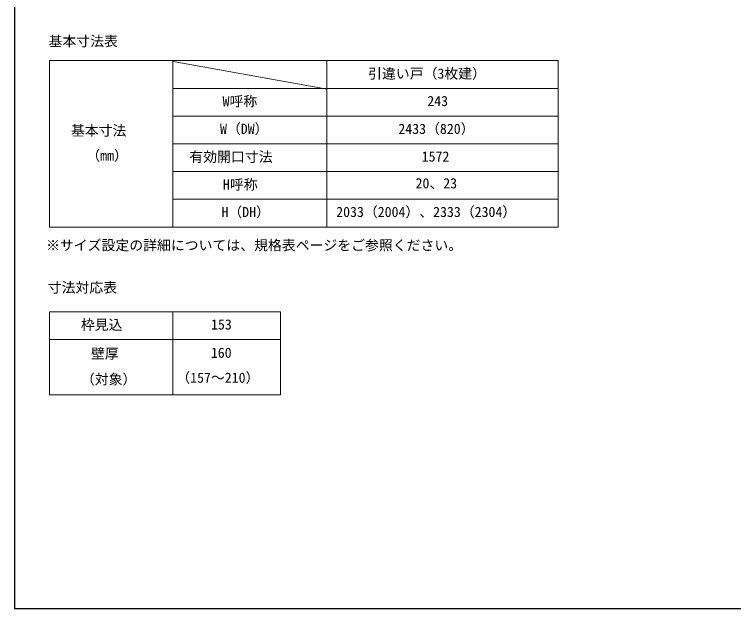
# Model space of a CAD drawing. Units: millimetres, scale not verified. Extents: x -525 to 525, y -783 to 779.
# Drawn here: x -525 to -58.2, y -783.3 to -397.6 of the extents above; entities that cross this region are included whole.
import ezdxf
from ezdxf.enums import TextEntityAlignment as Align

# ---------------------------------------------------------------- set-up
doc = ezdxf.new("R2010")
doc.units = ezdxf.units.MM
doc.header["$LTSCALE"] = 4
doc.layers.add('0-1_TABLE1', color=7, linetype='Continuous', lineweight=18)
doc.layers.add('0-2_USER1', color=3, linetype='Continuous')
doc.layers.add('0-9_YKK_ZWAK', color=7, linetype='Continuous')
doc.styles.add('ＭＳ ゴシック', font='')
doc.styles.get('ＭＳ ゴシック').set_extended_font_data('MS Gothic')

msp = doc.modelspace()

# ---------------------------------------------------------------- linework, layer by layer
at = {"layer": '0-1_TABLE1'}
for p, q in [((-502.213, -427.648), (-172.213, -427.648)), ((-502.213, -427.648), (-502.213, -535.648)), ((-422.213, -427.648), (-422.213, -535.648)), ((-421.985, -428.205), (-321.985, -446.205)), ((-322.213, -427.648), (-322.213, -535.648)), ((-172.213, -427.648), (-172.213, -535.648)), ((-422.213, -445.648), (-172.213, -445.648)), ((-422.213, -463.648), (-172.213, -463.648)), ((-422.213, -481.648), (-172.213, -481.648)), ((-422.213, -499.648), (-172.213, -499.648)), ((-422.213, -517.648), (-172.213, -517.648)), ((-502.213, -535.648), (-172.213, -535.648)), ((-502.213, -590.648), (-352.213, -590.648)), ((-502.213, -590.648), (-502.213, -644.648)), ((-422.213, -590.648), (-422.213, -644.648)), ((-352.213, -590.648), (-352.213, -644.648)), ((-502.213, -608.648), (-352.213, -608.648)), ((-502.213, -644.648), (-352.213, -644.648))]:
    msp.add_line(p, q, dxfattribs=at)
at = {"layer": '0-9_YKK_ZWAK'}
msp.add_line((-525, 746.7), (-525, -783.3), dxfattribs=at)
msp.add_lwpolyline([(-525, -783.3), (525, -783.3), (525, 746.7)], dxfattribs=at)

# ---------------------------------------------------------------- texts
at = {"layer": '0-1_TABLE1', "style": 'ＭＳ ゴシック'}
for s, p in [('引違い戸（3枚建）', (-295.46, -441.327)), ('W呼称', (-389.906, -459.353)), ('243', (-257.031, -459.148)), ('基本寸法', (-488.293, -478.341)), ('W（DW）', (-391.568, -477.199)), ('2433（820）', (-275.798, -477.199)), ('（mm）', (-478.347, -494.517)), ('有効開口寸法', (-411.435, -495.353)), ('1572', (-260.662, -495.148)), ('H呼称', (-389.651, -513.353)), ('20、23', (-264.651, -512.534)), ('H（DH）', (-390.648, -531.199)), ('2033（2004）、2333（2304）', (-316.145, -531.122)), ('枠見込', (-481.875, -604.327)), ('153', (-397.389, -604.148)), ('壁厚', (-475.278, -623.034)), ('160', (-397.491, -622.523)), ('（対象）', (-481.824, -639.722)), ('（157～210）', (-419.915, -638.699))]:
    msp.add_text(s, height=6.598, dxfattribs=at).set_placement(p, align=Align.BOTTOM_LEFT)
at = {"layer": '0-2_USER1', "style": 'ＭＳ ゴシック'}
for s, p in [('基本寸法表', (-502.827, -420.284)), ('※サイズ設定の詳細については、規格表ページをご参照ください。', (-504.44, -552.745)), ('寸法対応表', (-503.336, -580.185))]:
    msp.add_text(s, height=6.598, dxfattribs=at).set_placement(p, align=Align.BOTTOM_LEFT)

doc.saveas('drawing.dxf')
